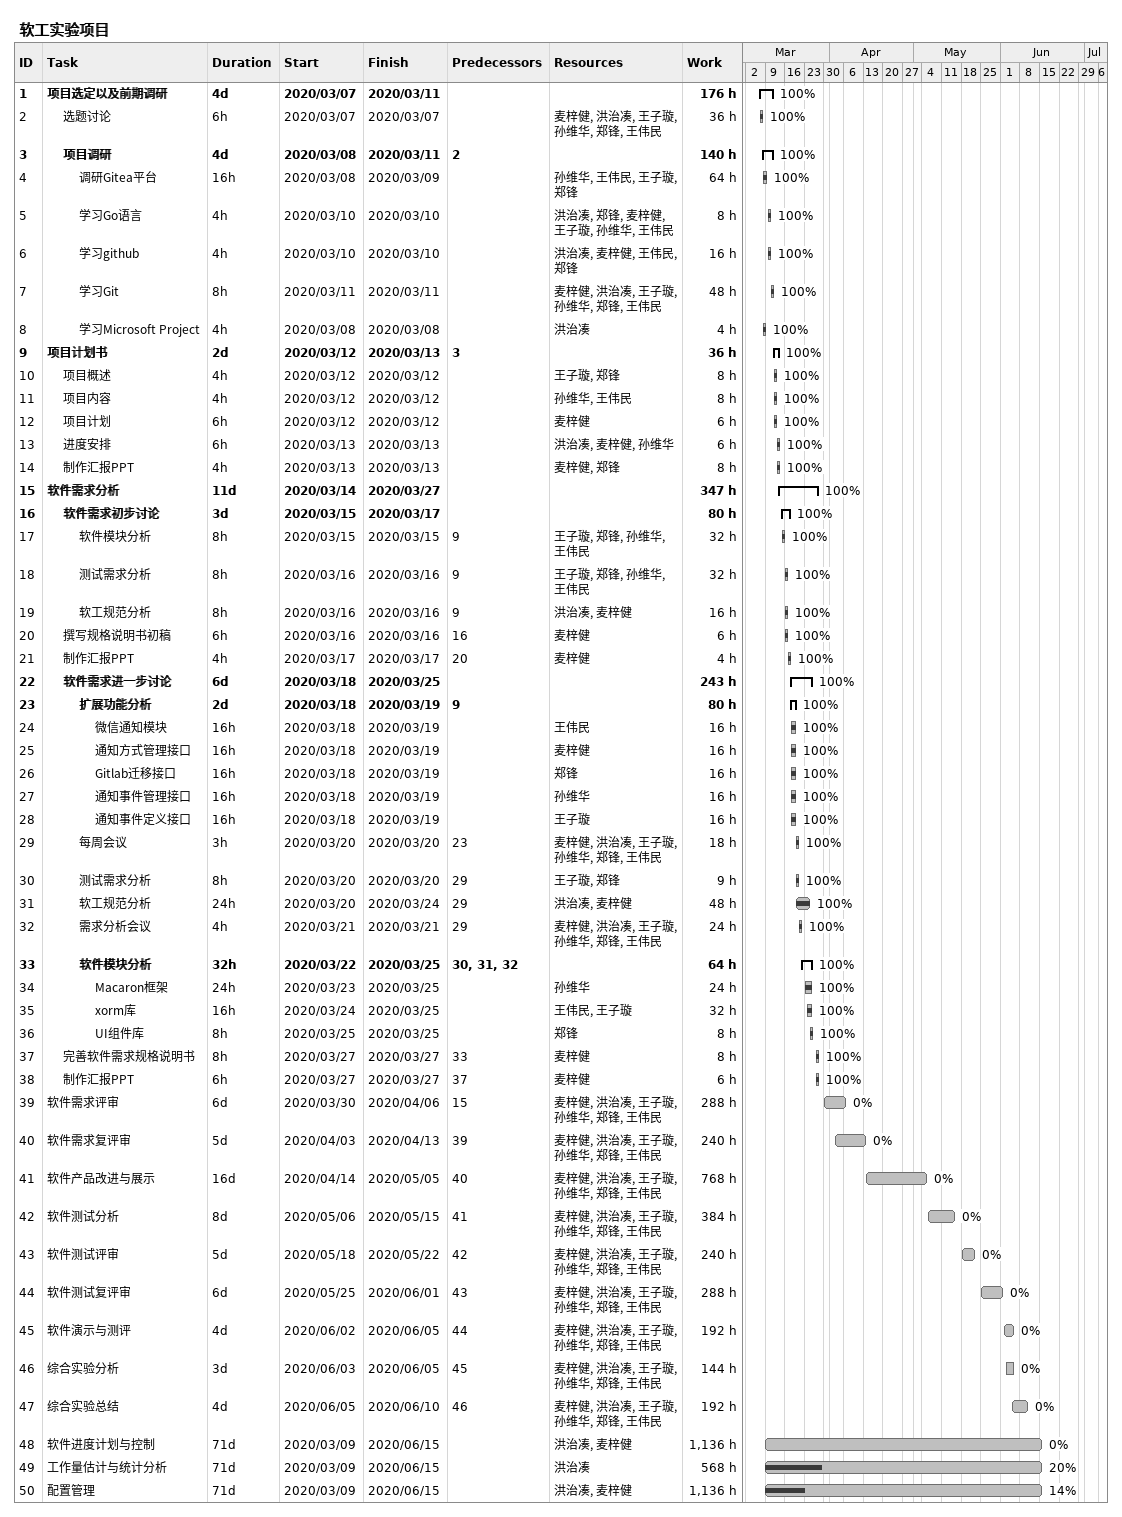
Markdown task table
软工实验项目

| ID | Level | Task | Duration | Start | Finish | Predecessors | Resources | % complete | Work (h) |
|---|---|---|---|---|---|---|---|---|---|
| 1 | 1 | **项目选定以及前期调研** | 4d | 2020-03-07 | 2020-03-11 |  |  | 100 | 176 |
| 2 | 2 | 选题讨论 | 6h | 2020-03-07 | 2020-03-07 |  | 麦梓健, 洪治凑, 王子璇, 孙维华, 郑锋, 王伟民 | 100 | 36 |
| 3 | 2 | **项目调研** | 4d | 2020-03-08 | 2020-03-11 | 2 |  | 100 | 140 |
| 4 | 3 | 调研Gitea平台 | 16h | 2020-03-08 | 2020-03-09 |  | 孙维华, 王伟民, 王子璇, 郑锋 | 100 | 64 |
| 5 | 3 | 学习Go语言 | 4h | 2020-03-10 | 2020-03-10 |  | 洪治凑, 郑锋, 麦梓健, 王子璇, 孙维华, 王伟民 | 100 | 8 |
| 6 | 3 | 学习github | 4h | 2020-03-10 | 2020-03-10 |  | 洪治凑, 麦梓健, 王伟民, 郑锋 | 100 | 16 |
| 7 | 3 | 学习Git | 8h | 2020-03-11 | 2020-03-11 |  | 麦梓健, 洪治凑, 王子璇, 孙维华, 郑锋, 王伟民 | 100 | 48 |
| 8 | 3 | 学习Microsoft Project | 4h | 2020-03-08 | 2020-03-08 |  | 洪治凑 | 100 | 4 |
| 9 | 1 | **项目计划书** | 2d | 2020-03-12 | 2020-03-13 | 3 |  | 100 | 36 |
| 10 | 2 | 项目概述 | 4h | 2020-03-12 | 2020-03-12 |  | 王子璇, 郑锋 | 100 | 8 |
| 11 | 2 | 项目内容 | 4h | 2020-03-12 | 2020-03-12 |  | 孙维华, 王伟民 | 100 | 8 |
| 12 | 2 | 项目计划 | 6h | 2020-03-12 | 2020-03-12 |  | 麦梓健 | 100 | 6 |
| 13 | 2 | 进度安排 | 6h | 2020-03-13 | 2020-03-13 |  | 洪治凑, 麦梓健, 孙维华 | 100 | 6 |
| 14 | 2 | 制作汇报PPT | 4h | 2020-03-13 | 2020-03-13 |  | 麦梓健, 郑锋 | 100 | 8 |
| 15 | 1 | **软件需求分析** | 11d | 2020-03-14 | 2020-03-27 |  |  | 100 | 347 |
| 16 | 2 | **软件需求初步讨论** | 3d | 2020-03-15 | 2020-03-17 |  |  | 100 | 80 |
| 17 | 3 | 软件模块分析 | 8h | 2020-03-15 | 2020-03-15 | 9 | 王子璇, 郑锋, 孙维华, 王伟民 | 100 | 32 |
| 18 | 3 | 测试需求分析 | 8h | 2020-03-16 | 2020-03-16 | 9 | 王子璇, 郑锋, 孙维华, 王伟民 | 100 | 32 |
| 19 | 3 | 软工规范分析 | 8h | 2020-03-16 | 2020-03-16 | 9 | 洪治凑, 麦梓健 | 100 | 16 |
| 20 | 2 | 撰写规格说明书初稿 | 6h | 2020-03-16 | 2020-03-16 | 16 | 麦梓健 | 100 | 6 |
| 21 | 2 | 制作汇报PPT | 4h | 2020-03-17 | 2020-03-17 | 20 | 麦梓健 | 100 | 4 |
| 22 | 2 | **软件需求进一步讨论** | 6d | 2020-03-18 | 2020-03-25 |  |  | 100 | 243 |
| 23 | 3 | **扩展功能分析** | 2d | 2020-03-18 | 2020-03-19 | 9 |  | 100 | 80 |
| 24 | 4 | 微信通知模块 | 16h | 2020-03-18 | 2020-03-19 |  | 王伟民 | 100 | 16 |
| 25 | 4 | 通知方式管理接口 | 16h | 2020-03-18 | 2020-03-19 |  | 麦梓健 | 100 | 16 |
| 26 | 4 | Gitlab迁移接口 | 16h | 2020-03-18 | 2020-03-19 |  | 郑锋 | 100 | 16 |
| 27 | 4 | 通知事件管理接口 | 16h | 2020-03-18 | 2020-03-19 |  | 孙维华 | 100 | 16 |
| 28 | 4 | 通知事件定义接口 | 16h | 2020-03-18 | 2020-03-19 |  | 王子璇 | 100 | 16 |
| 29 | 3 | 每周会议 | 3h | 2020-03-20 | 2020-03-20 | 23 | 麦梓健, 洪治凑, 王子璇, 孙维华, 郑锋, 王伟民 | 100 | 18 |
| 30 | 3 | 测试需求分析 | 8h | 2020-03-20 | 2020-03-20 | 29 | 王子璇, 郑锋 | 100 | 9 |
| 31 | 3 | 软工规范分析 | 24h | 2020-03-20 | 2020-03-24 | 29 | 洪治凑, 麦梓健 | 100 | 48 |
| 32 | 3 | 需求分析会议 | 4h | 2020-03-21 | 2020-03-21 | 29 | 麦梓健, 洪治凑, 王子璇, 孙维华, 郑锋, 王伟民 | 100 | 24 |
| 33 | 3 | **软件模块分析** | 32h | 2020-03-22 | 2020-03-25 | 30, 31, 32 |  | 100 | 64 |
| 34 | 4 | Macaron框架 | 24h | 2020-03-23 | 2020-03-25 |  | 孙维华 | 100 | 24 |
| 35 | 4 | xorm库 | 16h | 2020-03-24 | 2020-03-25 |  | 王伟民, 王子璇 | 100 | 32 |
| 36 | 4 | UI组件库 | 8h | 2020-03-25 | 2020-03-25 |  | 郑锋 | 100 | 8 |
| 37 | 2 | 完善软件需求规格说明书 | 8h | 2020-03-27 | 2020-03-27 | 33 | 麦梓健 | 100 | 8 |
| 38 | 2 | 制作汇报PPT | 6h | 2020-03-27 | 2020-03-27 | 37 | 麦梓健 | 100 | 6 |
| 39 | 1 | 软件需求评审 | 6d | 2020-03-30 | 2020-04-06 | 15 | 麦梓健, 洪治凑, 王子璇, 孙维华, 郑锋, 王伟民 | 0 | 288 |
| 40 | 1 | 软件需求复评审 | 5d | 2020-04-03 | 2020-04-13 | 39 | 麦梓健, 洪治凑, 王子璇, 孙维华, 郑锋, 王伟民 | 0 | 240 |
| 41 | 1 | 软件产品改进与展示 | 16d | 2020-04-14 | 2020-05-05 | 40 | 麦梓健, 洪治凑, 王子璇, 孙维华, 郑锋, 王伟民 | 0 | 768 |
| 42 | 1 | 软件测试分析 | 8d | 2020-05-06 | 2020-05-15 | 41 | 麦梓健, 洪治凑, 王子璇, 孙维华, 郑锋, 王伟民 | 0 | 384 |
| 43 | 1 | 软件测试评审 | 5d | 2020-05-18 | 2020-05-22 | 42 | 麦梓健, 洪治凑, 王子璇, 孙维华, 郑锋, 王伟民 | 0 | 240 |
| 44 | 1 | 软件测试复评审 | 6d | 2020-05-25 | 2020-06-01 | 43 | 麦梓健, 洪治凑, 王子璇, 孙维华, 郑锋, 王伟民 | 0 | 288 |
| 45 | 1 | 软件演示与测评 | 4d | 2020-06-02 | 2020-06-05 | 44 | 麦梓健, 洪治凑, 王子璇, 孙维华, 郑锋, 王伟民 | 0 | 192 |
| 46 | 1 | 综合实验分析 | 3d | 2020-06-03 | 2020-06-05 | 45 | 麦梓健, 洪治凑, 王子璇, 孙维华, 郑锋, 王伟民 | 0 | 144 |
| 47 | 1 | 综合实验总结 | 4d | 2020-06-05 | 2020-06-10 | 46 | 麦梓健, 洪治凑, 王子璇, 孙维华, 郑锋, 王伟民 | 0 | 192 |
| 48 | 1 | 软件进度计划与控制 | 71d | 2020-03-09 | 2020-06-15 |  | 洪治凑, 麦梓健 | 0 | 1136 |
| 49 | 1 | 工作量估计与统计分析 | 71d | 2020-03-09 | 2020-06-15 |  | 洪治凑 | 20 | 568 |
| 50 | 1 | 配置管理 | 71d | 2020-03-09 | 2020-06-15 |  | 洪治凑, 麦梓健 | 14 | 1136 |
